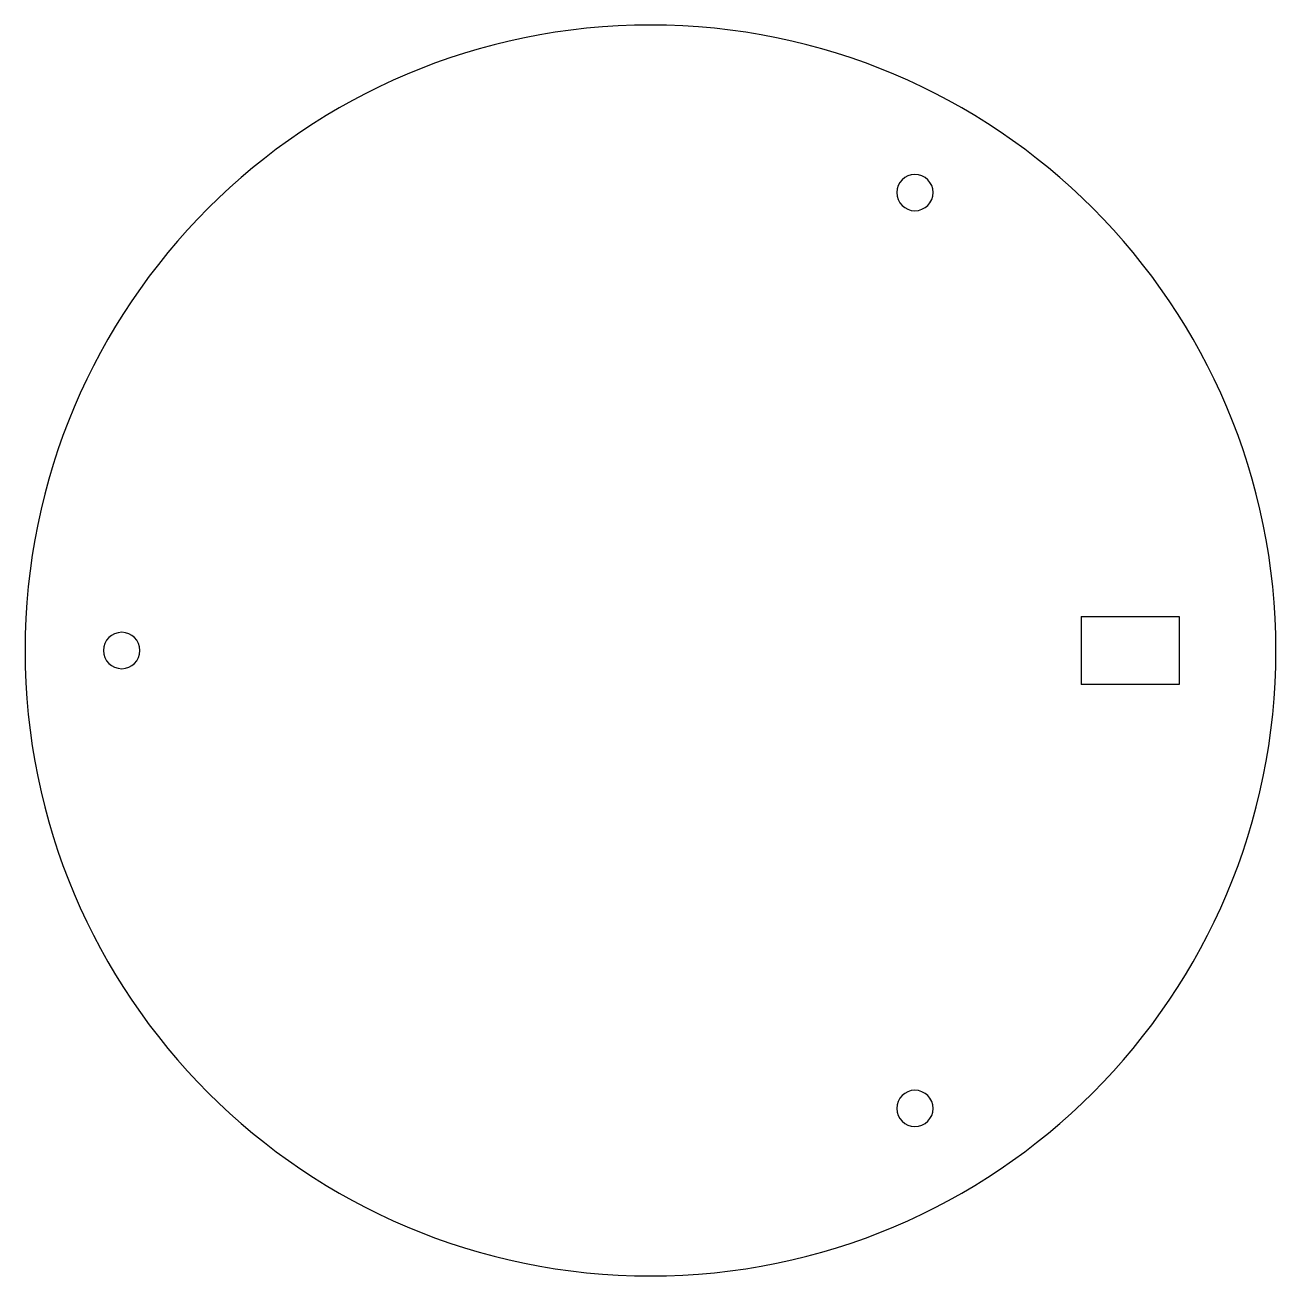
# Model space of a CAD drawing. Extents: x -55 to 55, y -55 to 55.
import ezdxf

# ---------------------------------------------------------------- set-up
doc = ezdxf.new("R2010")
doc.units = 0
doc.layers.add('Shape2DView003', color=7, linetype='CONTINUOUS')

msp = doc.modelspace()

# ---------------------------------------------------------------- linework, layer by layer
at = {"layer": 'Shape2DView003'}
for p, q in [((37.88, 3), (46.5, 3)), ((37.88, 3), (37.88, -3)), ((46.5, 3), (46.5, -3)), ((46.5, -3), (37.88, -3))]:
    msp.add_line(p, q, dxfattribs=at)
for centre, major_axis in [((0, 0), (0, -55)), ((23.25, 40.27), (0, -1.6)), ((-46.5, 0), (0, -1.6)), ((23.25, -40.27), (0, -1.6))]:
    msp.add_ellipse(centre, major_axis=major_axis, ratio=1, start_param=0, end_param=6.28318, dxfattribs=at)

doc.saveas('drawing.dxf')
